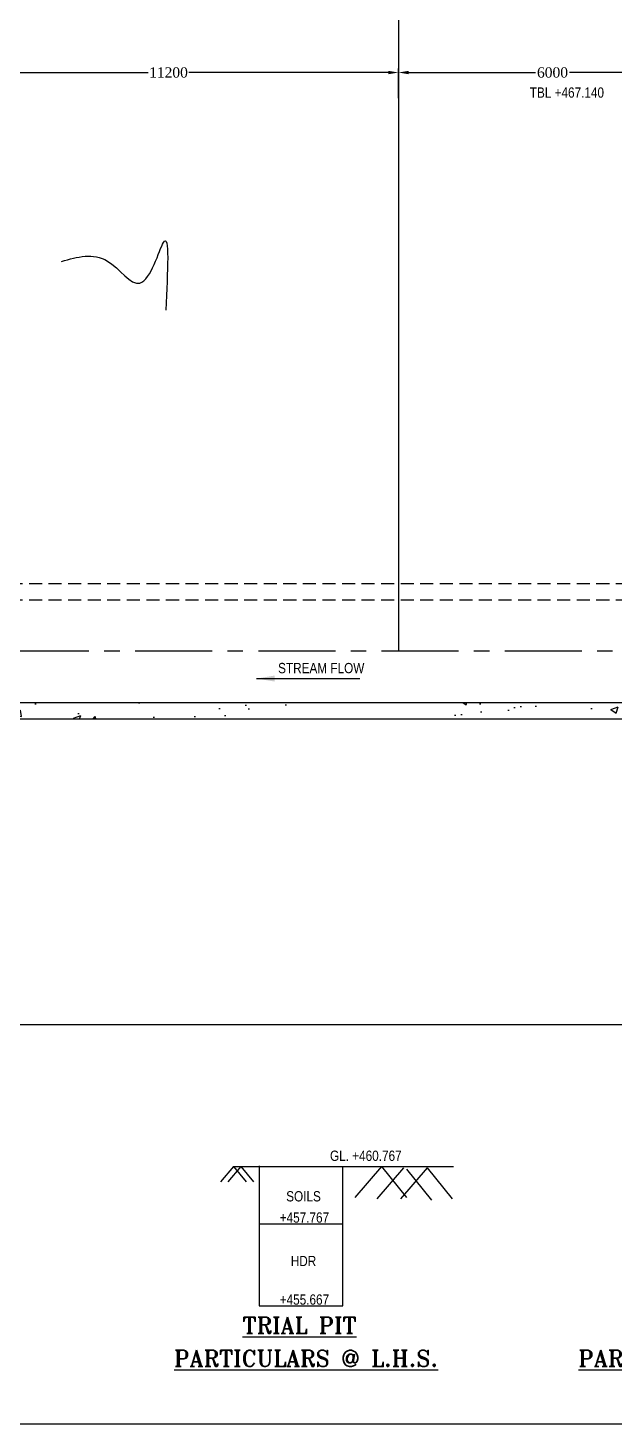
# Model space of a CAD drawing. Header units: millimetres. Extents: x 80 to 6788, y 46 to 1358.
# Drawn here: x 5857.9 to 6000.6, y 767.8 to 1107.9 of the extents above; entities that cross this region are included whole.
import ezdxf
from ezdxf.enums import TextEntityAlignment as Align

# ---------------------------------------------------------------- set-up
doc = ezdxf.new("R2010")
doc.units = ezdxf.units.MM
doc.linetypes.add('CENTER', pattern=[2, 1.25, -0.25, 0.25, -0.25])
doc.linetypes.add('DASHED', pattern=[19.05, 12.7, -6.35])
doc.layers.add('TEXT_GENERAL', color=4, linetype='Continuous')
doc.styles.add('ARIAL NARROW', font='ARIALN.TTF')
doc.styles.add('ROMANT', font='romant')
doc.styles.get("Standard").update_dxf_attribs({"font": 'times.ttf', "height": 2.5})
doc.styles.add('TNR_2.5', font='times.ttf', dxfattribs={"height": 2.5})
doc.dimstyles.new('STANDARD$7', dxfattribs={"dimtxt": 2, "dimasz": 2, "dimexe": 1.25, "dimexo": 0.625, "dimtad": 1, "dimdec": 0, "dimlfac": 0.5, "dimdsep": 46, "dimtxsty": 'Standard', "dimcen": 2.5, "dimadec": 0, "dimazin": 0, "dimtfac": 1, "dimtdec": 0, "dimtmove": 0, "dimatfit": 3, "dimfxl": 1, "dimtolj": 1, "dimtzin": 0, "dimarcsym": 0})
doc.dimstyles.new('STYLE_ESH', dxfattribs={"dimtxt": 2.5, "dimasz": 2.5, "dimexe": 1, "dimexo": 0.625, "dimtad": 0, "dimtih": 1, "dimtoh": 1, "dimdec": 0, "dimlfac": 100, "dimzin": 9, "dimdsep": 46, "dimtxsty": 'TNR_2.5', "dimcen": 2.5, "dimadec": 0, "dimazin": 2, "dimtfac": 1, "dimtdec": 0, "dimtofl": 0, "dimtmove": 2, "dimatfit": 3, "dimfxl": 1, "dimarcsym": 0})

# ---------------------------------------------------------------- blocks, each defined once
blk = doc.blocks.new('*D140')
at = {"color": 0, "lineweight": -2, "transparency": 16777216}
for p, q in [((5948.07, 1090.83), (5948.07, 1098.05)), ((5950.57, 1097.05), (5981.4, 1097.05)), ((6020.57, 1097.05), (5989.74, 1097.05)), ((6023.07, 1090.83), (6023.07, 1098.05))]:
    blk.add_line(p, q, dxfattribs=at)
at = {"color": 0, "transparency": 16777216}
for points in [[(5950.57, 1097.47), (5950.57, 1096.63), (5948.07, 1097.05)], [(6020.57, 1097.47), (6020.57, 1096.63), (6023.07, 1097.05)]]:
    blk.add_solid(points, dxfattribs=at)
at = {"layer": 'Defpoints', "color": 0, "transparency": 16777216}
for p in [(5948.07, 1097.05), (5948.07, 1090.21), (6023.07, 1090.21)]:
    blk.add_point(p, dxfattribs=at)
at = {"color": 0, "transparency": 16777216, "insert": (5985.57, 1097.05), "char_height": 2.5, "attachment_point": 5, "style": 'TNR_2.5'}
blk.add_mtext('6000', dxfattribs=at)
blk = doc.blocks.new('*D142')
at = {"color": 0, "lineweight": -2, "transparency": 16777216}
for p, q in [((5836.07, 1090.36), (5836.07, 1098.05)), ((5838.57, 1097.05), (5887.11, 1097.05)), ((5945.57, 1097.05), (5897.02, 1097.05)), ((5948.07, 1090.83), (5948.07, 1098.05))]:
    blk.add_line(p, q, dxfattribs=at)
at = {"color": 0, "transparency": 16777216}
for points in [[(5838.57, 1097.46), (5838.57, 1096.63), (5836.07, 1097.05)], [(5945.57, 1097.46), (5945.57, 1096.63), (5948.07, 1097.05)]]:
    blk.add_solid(points, dxfattribs=at)
at = {"layer": 'Defpoints', "color": 0, "transparency": 16777216}
for p in [(5836.07, 1097.05), (5836.07, 1089.74), (5948.07, 1090.2)]:
    blk.add_point(p, dxfattribs=at)
at = {"color": 0, "transparency": 16777216, "insert": (5892.07, 1097.05), "char_height": 2.5, "attachment_point": 5, "style": 'TNR_2.5'}
blk.add_mtext('11200', dxfattribs=at)

msp = doc.modelspace()

# ---------------------------------------------------------------- hatches: boundary and pattern name
h = msp.add_hatch()
h.set_pattern_fill('AR-CONC', color=256, scale=0.1, style=0)
h.set_pattern_definition([(50, (-16.972, 25.443), (18.218467, -1.59391), [1.905, -20.955]), (355, (-16.972, 25.443), (-3.52428, 19.105664), [1.524, -16.764]), (100.451, (-15.453, 25.31), (14.69425, 17.51167), [1.619, -17.809]), (46.1842, (-16.972, 30.523), (27.1079, -4.20423), [2.8575, -31.4325]), (96.6356, (-14.713, 30.173), (23.74042, 24.74256), [2.4285, -26.7135]), (351.184, (-16.972, 30.523), (23.74046, 24.74251), [2.286, -25.146]), (21, (-14.432, 29.253), (15.161488, -10.226552), [1.905, -20.955]), (326, (-14.432, 29.253), (6.1802, 18.418797), [1.524, -16.764]), (71.4514, (-13.168, 28.401), (21.34165, 8.192286), [1.619, -17.809]), (37.5, (-16.9716, 25.4434), (0.30886, 8.455504), [0, -16.5608, 0, -17.018, 0, -16.8275]), (7.5, (-16.972, 25.443), (6.681966, 10.018057), [0, -9.7028, 0, -16.1798, 0, -6.4135]), (327.5, (-22.636, 25.4434), (13.5590595, -0.5728744), [0, -6.35, 0, -19.812, 0, -26.289]), (317.5, (-25.176, 25.443), (14.812918, 2.54265), [0, -8.255, 0, -13.1572, 0, -18.669])])
h.paths.add_polyline_path([(6059.068, 939.614), (6059.068, 943.614), (5786.068, 943.614), (5786.068, 939.614)])

# ---------------------------------------------------------------- linework, layer by layer
for p, q in [((5948.068, 1169.086), (5948.068, 956.122)), ((5458.068, 943.614), (6084.068, 943.614)), ((5458.068, 939.614), (6084.068, 939.614)), ((5310.142, 865.146), (6257.879, 865.146)), ((5907.927, 830.61), (5904.695, 826.833)), ((5909.714, 830.61), (5906.482, 826.833)), ((5907.927, 830.61), (5939.495, 830.61)), ((5907.927, 830.61), (5910.979, 826.833)), ((5908.022, 830.61), (5915.456, 830.61)), ((5909.714, 830.61), (5912.766, 826.833)), ((5914.163, 830.725), (5914.163, 796.61)), ((5934.495, 796.61), (5934.495, 830.61)), ((5934.495, 830.61), (5961.466, 830.61)), ((5943.913, 830.61), (5937.449, 823.057)), ((5949.3, 830.251), (5942.836, 822.698)), ((5943.913, 830.61), (5950.018, 823.057)), ((5955.046, 830.251), (5948.582, 822.698)), ((5950.018, 829.892), (5956.123, 822.339)), ((5955.046, 830.251), (5961.151, 822.698)), ((5914.163, 816.61), (5934.495, 816.61)), ((5914.163, 796.61), (5934.495, 796.61)), ((6436.087, 767.834), (5293.714, 767.834))]:
    msp.add_line(p, q)
at = {"linetype": 'DASHED', "ltscale": 0.25}
for p, q in [((5458.068, 972.622), (6084.068, 972.622)), ((5458.068, 968.622), (6084.068, 968.622))]:
    msp.add_line(p, q, dxfattribs=at)
at = {"linetype": 'CENTER', "ltscale": 15}
msp.add_line((6262.698, 956.122), (5791.716, 956.122), dxfattribs=at)
msp.add_spline([(5866.03, 1051.058), (5877.204, 1051.121), (5885.103, 1045.752), (5890.852, 1055.655), (5891.392, 1039.175)], degree=3)

# ---------------------------------------------------------------- texts
at = {"style": 'ROMANT'}
for s, p in [('%%UTRIAL PIT', (5910.112, 789.874)), ('%%UPARTICULARS @ L.H.S.', (5893.438, 781.824)), ('%%UPARTICULARS @ R.H.S.', (5991.859, 781.824))]:
    msp.add_text(s, height=4, dxfattribs=at).set_placement(p)
at = {"layer": 'TEXT_GENERAL', "color": 0, "lineweight": 5, "style": 'ARIAL NARROW'}
for s, p in [('TBL +467.140', (5989.074, 1092.173)), ('STREAM FLOW', (5929.258, 951.986)), ('GL. +460.767', (5940.115, 833.194)), ('SOILS', (5924.945, 823.321)), ('+457.767', (5925.167, 818.149)), ('HDR', (5924.945, 807.552)), ('+455.667', (5925.167, 798.166))]:
    msp.add_text(s, height=2.5, dxfattribs=at).set_placement(p, align=Align.MIDDLE)

# ---------------------------------------------------------------- dimensions: what is measured, and where the dimension line sits
dim = msp.add_linear_dim(base=(5836.068, 1097.046), p1=(5948.068, 1090.204), p2=(5836.068, 1089.736), angle=180, dimstyle='STYLE_ESH')
dim.commit()
dim.dimension.update_dxf_attribs({"geometry": '*D142', "text_midpoint": (5892.068, 1097.046)})
dim = msp.add_linear_dim(base=(5948.068, 1097.051), p1=(6023.068, 1090.209), p2=(5948.068, 1090.209), angle=180, text='6000', dimstyle='STYLE_ESH')
dim.commit()
dim.dimension.update_dxf_attribs({"geometry": '*D140', "text_midpoint": (5985.568, 1097.051)})

# ---------------------------------------------------------------- leaders
at = {"layer": 'TEXT_GENERAL', "color": 0, "lineweight": 5}
msp.add_leader([(5913.492, 949.429), (5938.672, 949.429)], dimstyle='STANDARD$7', override={"dimscale": 88.888889, "dimtxt": 0.0275, "dimasz": 0.05, "dimexe": 0.012, "dimexo": 0, "dimgap": 0.008, "dimtad": 2, "dimlfac": 1, "dimzin": 1, "dimtxsty": 'ARIAL NARROW', "dimcen": 0.09, "dimtdec": 4, "dimtofl": 0, "dimtmove": 2, "dimtzin": 1}, dxfattribs=at)

doc.saveas('drawing.dxf')
